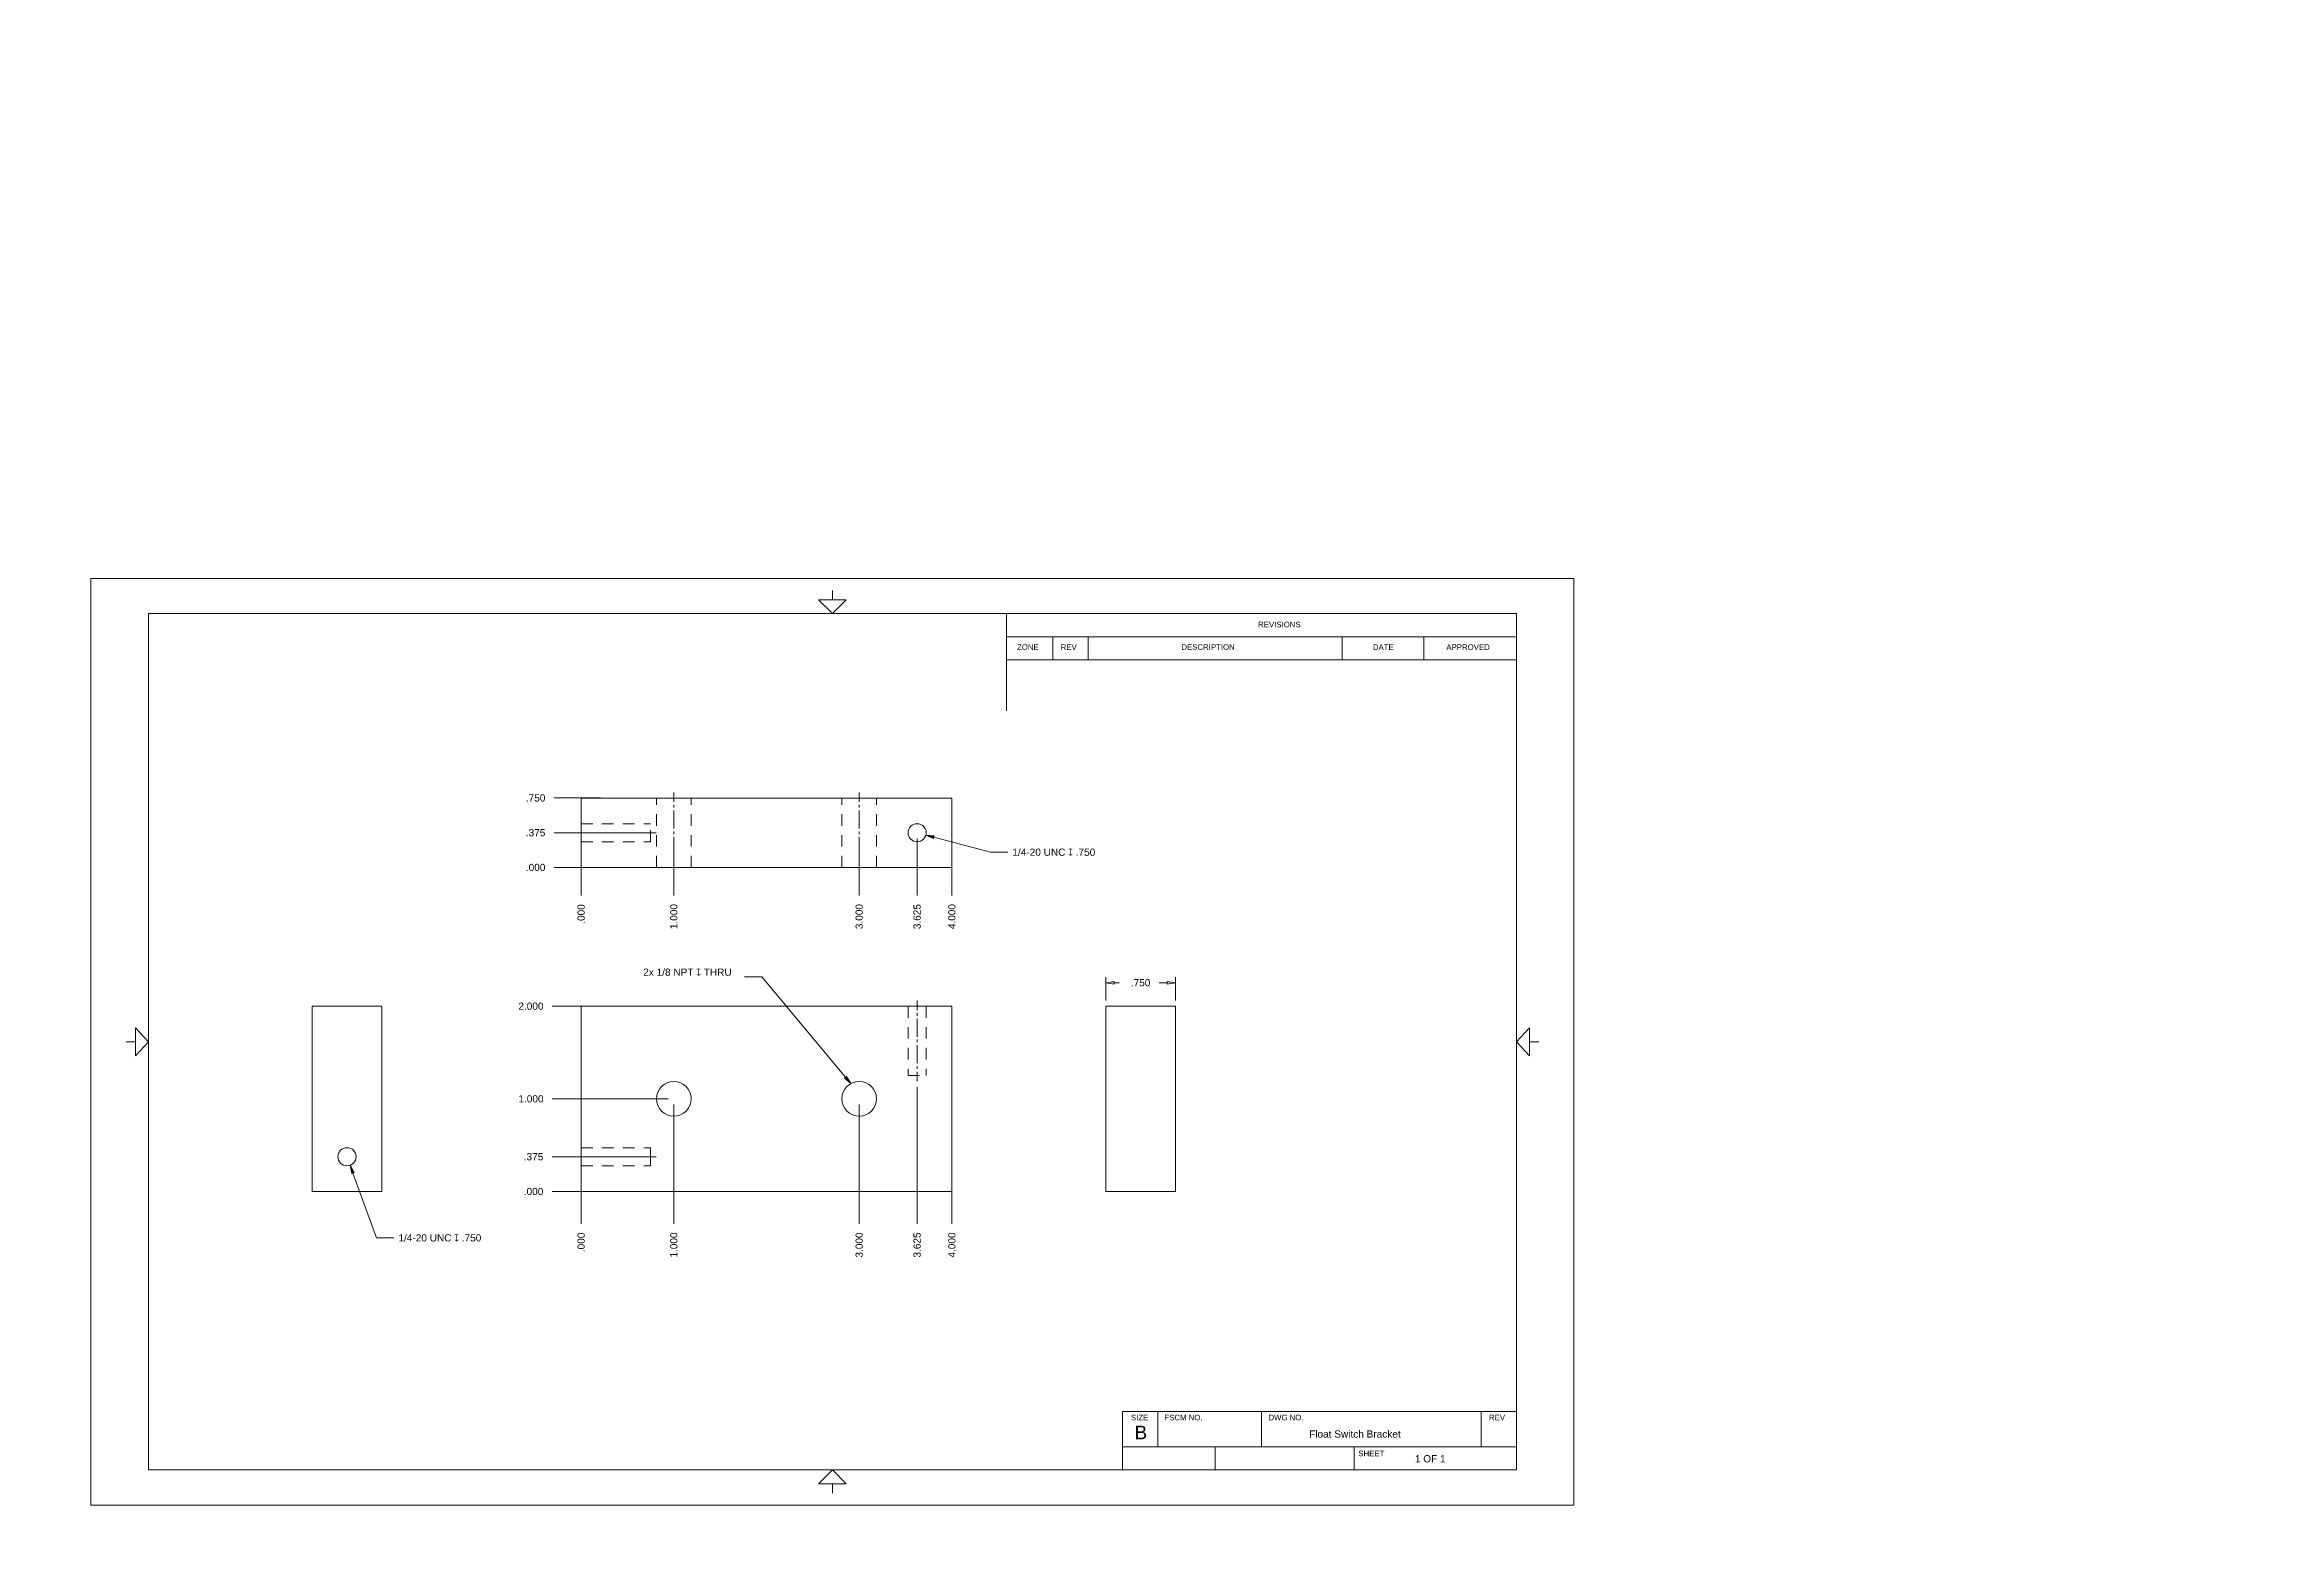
# Model space of a CAD drawing. Header units: inches. Extents: x 0 to 24, y 0 to 16.3.
import ezdxf

# ---------------------------------------------------------------- set-up
doc = ezdxf.new("R2010")
doc.units = ezdxf.units.IN
doc.header["$MEASUREMENT"] = 0
doc.linetypes.add('HIDDEN2', pattern=[0.1875, 0.125, -0.0625])
for name, color, linetype, lineweight in [('CENTER', 204, 'Continuous', 0), ('CONTINUOUS', 7, 'Continuous', 0), ('DIMENSIONS', 7, 'Continuous', 0), ('HIDDEN', 253, 'HIDDEN2', 0), ('VISIBLE', 7, 'Continuous', 0)]:
    doc.layers.add(name, color=color, linetype=linetype, lineweight=lineweight)
doc.dimstyles.get("Standard").update_dxf_attribs({"dimtxt": 0.18, "dimasz": 0.18, "dimexe": 0.18, "dimexo": 0.0625, "dimgap": 0.09, "dimtad": 0, "dimtih": 1, "dimtoh": 1, "dimdec": 4, "dimzin": 0, "dimdsep": 46, "dimtxsty": 'Standard', "dimcen": 0.09, "dimadec": 0, "dimazin": 0, "dimtfac": 1, "dimtdec": 4, "dimtofl": 0, "dimtmove": 0, "dimatfit": 3, "dimfxl": 1, "dimtolj": 1, "dimtzin": 0, "dimarcsym": 0})

# ---------------------------------------------------------------- blocks, each defined once
blk = doc.blocks.new('D1')
at = {"layer": 'DIMENSIONS'}
for p, q in [((5.789, 3.822), (5.789, 4.037)), ((5.789, 4.037), (5.789, 3.787)), ((5.789, 3.787), (5.789, 3.537))]:
    blk.add_line(p, q, dxfattribs=at)
at = {"layer": 'DIMENSIONS', "char_height": 0.07755, "attachment_point": 5, "rotation": 90}
for s, insert in [('{\\fArial|b0|i0|c0|p0;.000}{\\fArial|b0|i0|c0|p0;}', (5.789, 3.335)), ('{\\fArial|b0|i0|c0|p0;}', (5.789, 3.474)), ('{\\fArial|b0|i0|c0|p0;}', (5.789, 3.335)), ('{\\fArial|b0|i0|c0|p0;}', (5.789, 3.335)), ('{\\fArial|b0|i0|c0|p0;}', (5.789, 3.196))]:
    blk.add_mtext(s, dxfattribs=dict(at, insert=insert))
blk = doc.blocks.new('D2')
at = {"layer": 'DIMENSIONS'}
for p, q in [((6.789, 4.822), (6.789, 4.037)), ((6.789, 4.037), (6.789, 3.787)), ((6.789, 3.787), (6.789, 3.537))]:
    blk.add_line(p, q, dxfattribs=at)
at = {"layer": 'DIMENSIONS', "char_height": 0.07755, "attachment_point": 5, "rotation": 90}
for s, insert in [('{\\fArial|b0|i0|c0|p0;1.000}{\\fArial|b0|i0|c0|p0;}', (6.789, 3.307)), ('{\\fArial|b0|i0|c0|p0;}', (6.789, 3.474)), ('{\\fArial|b0|i0|c0|p0;}', (6.789, 3.307)), ('{\\fArial|b0|i0|c0|p0;}', (6.789, 3.307)), ('{\\fArial|b0|i0|c0|p0;}', (6.789, 3.141))]:
    blk.add_mtext(s, dxfattribs=dict(at, insert=insert))
blk = doc.blocks.new('D3')
at = {"layer": 'DIMENSIONS'}
for p, q in [((8.789, 4.822), (8.789, 4.037)), ((8.789, 4.037), (8.789, 3.787)), ((8.789, 3.787), (8.789, 3.537))]:
    blk.add_line(p, q, dxfattribs=at)
at = {"layer": 'DIMENSIONS', "char_height": 0.07755, "attachment_point": 5, "rotation": 90}
for s, insert in [('{\\fArial|b0|i0|c0|p0;3.000}{\\fArial|b0|i0|c0|p0;}', (8.789, 3.307)), ('{\\fArial|b0|i0|c0|p0;}', (8.789, 3.474)), ('{\\fArial|b0|i0|c0|p0;}', (8.789, 3.307)), ('{\\fArial|b0|i0|c0|p0;}', (8.789, 3.307)), ('{\\fArial|b0|i0|c0|p0;}', (8.789, 3.141))]:
    blk.add_mtext(s, dxfattribs=dict(at, insert=insert))
blk = doc.blocks.new('D4')
at = {"layer": 'DIMENSIONS'}
for p, q in [((9.414, 5.012), (9.414, 4.037)), ((9.414, 4.037), (9.414, 3.787)), ((9.414, 3.787), (9.414, 3.537))]:
    blk.add_line(p, q, dxfattribs=at)
at = {"layer": 'DIMENSIONS', "char_height": 0.07755, "attachment_point": 5, "rotation": 90}
for s, insert in [('{\\fArial|b0|i0|c0|p0;3.625}{\\fArial|b0|i0|c0|p0;}', (9.414, 3.307)), ('{\\fArial|b0|i0|c0|p0;}', (9.414, 3.474)), ('{\\fArial|b0|i0|c0|p0;}', (9.414, 3.307)), ('{\\fArial|b0|i0|c0|p0;}', (9.414, 3.307)), ('{\\fArial|b0|i0|c0|p0;}', (9.414, 3.141))]:
    blk.add_mtext(s, dxfattribs=dict(at, insert=insert))
blk = doc.blocks.new('D5')
at = {"layer": 'DIMENSIONS'}
for p, q in [((9.789, 3.822), (9.789, 4.037)), ((9.789, 4.037), (9.789, 3.787)), ((9.789, 3.787), (9.789, 3.537))]:
    blk.add_line(p, q, dxfattribs=at)
at = {"layer": 'DIMENSIONS', "char_height": 0.07755, "attachment_point": 5, "rotation": 90}
for s, insert in [('{\\fArial|b0|i0|c0|p0;4.000}{\\fArial|b0|i0|c0|p0;}', (9.789, 3.307)), ('{\\fArial|b0|i0|c0|p0;}', (9.789, 3.474)), ('{\\fArial|b0|i0|c0|p0;}', (9.789, 3.307)), ('{\\fArial|b0|i0|c0|p0;}', (9.789, 3.307)), ('{\\fArial|b0|i0|c0|p0;}', (9.789, 3.141))]:
    blk.add_mtext(s, dxfattribs=dict(at, insert=insert))
blk = doc.blocks.new('D6')
at = {"layer": 'DIMENSIONS'}
for p, q in [((5.727, 3.884), (5.477, 3.884)), ((5.727, 3.884), (5.977, 3.884)), ((5.977, 3.884), (5.727, 3.884))]:
    blk.add_line(p, q, dxfattribs=at)
at = {"layer": 'DIMENSIONS', "char_height": 0.07755, "attachment_point": 5}
for s, insert in [('{\\fArial|b0|i0|c0|p0;}', (5.137, 3.884)), ('{\\fArial|b0|i0|c0|p0;.000}{\\fArial|b0|i0|c0|p0;}', (5.276, 3.884)), ('{\\fArial|b0|i0|c0|p0;}', (5.276, 3.884)), ('{\\fArial|b0|i0|c0|p0;}', (5.276, 3.884)), ('{\\fArial|b0|i0|c0|p0;}', (5.414, 3.884))]:
    blk.add_mtext(s, dxfattribs=dict(at, insert=insert))
blk = doc.blocks.new('D7')
at = {"layer": 'DIMENSIONS'}
for p, q in [((5.727, 4.259), (5.477, 4.259)), ((5.977, 4.259), (5.727, 4.259)), ((6.537, 4.259), (5.977, 4.259))]:
    blk.add_line(p, q, dxfattribs=at)
at = {"layer": 'DIMENSIONS', "char_height": 0.07755, "attachment_point": 5}
for s, insert in [('{\\fArial|b0|i0|c0|p0;}', (5.137, 4.259)), ('{\\fArial|b0|i0|c0|p0;.375}{\\fArial|b0|i0|c0|p0;}', (5.276, 4.259)), ('{\\fArial|b0|i0|c0|p0;}', (5.276, 4.259)), ('{\\fArial|b0|i0|c0|p0;}', (5.276, 4.259)), ('{\\fArial|b0|i0|c0|p0;}', (5.414, 4.259))]:
    blk.add_mtext(s, dxfattribs=dict(at, insert=insert))
blk = doc.blocks.new('D8')
at = {"layer": 'DIMENSIONS'}
for p, q in [((5.727, 4.884), (5.477, 4.884)), ((5.977, 4.884), (5.727, 4.884)), ((6.727, 4.884), (5.977, 4.884))]:
    blk.add_line(p, q, dxfattribs=at)
at = {"layer": 'DIMENSIONS', "char_height": 0.07755, "attachment_point": 5}
for s, insert in [('{\\fArial|b0|i0|c0|p0;}', (5.081, 4.884)), ('{\\fArial|b0|i0|c0|p0;1.000}{\\fArial|b0|i0|c0|p0;}', (5.248, 4.884)), ('{\\fArial|b0|i0|c0|p0;}', (5.248, 4.884)), ('{\\fArial|b0|i0|c0|p0;}', (5.248, 4.884)), ('{\\fArial|b0|i0|c0|p0;}', (5.414, 4.884))]:
    blk.add_mtext(s, dxfattribs=dict(at, insert=insert))
blk = doc.blocks.new('D9')
at = {"layer": 'DIMENSIONS'}
for p, q in [((5.727, 5.884), (5.477, 5.884)), ((5.727, 5.884), (5.977, 5.884)), ((5.977, 5.884), (5.727, 5.884))]:
    blk.add_line(p, q, dxfattribs=at)
at = {"layer": 'DIMENSIONS', "char_height": 0.07755, "attachment_point": 5}
for s, insert in [('{\\fArial|b0|i0|c0|p0;}', (5.081, 5.884)), ('{\\fArial|b0|i0|c0|p0;2.000}{\\fArial|b0|i0|c0|p0;}', (5.248, 5.884)), ('{\\fArial|b0|i0|c0|p0;}', (5.248, 5.884)), ('{\\fArial|b0|i0|c0|p0;}', (5.248, 5.884)), ('{\\fArial|b0|i0|c0|p0;}', (5.414, 5.884))]:
    blk.add_mtext(s, dxfattribs=dict(at, insert=insert))
blk = doc.blocks.new('D10')
at = {"layer": 'DIMENSIONS'}
for p, q in [((5.789, 7.318), (5.789, 7.58)), ((5.789, 7.58), (5.789, 7.33)), ((5.789, 7.33), (5.789, 7.08))]:
    blk.add_line(p, q, dxfattribs=at)
at = {"layer": 'DIMENSIONS', "char_height": 0.07755, "attachment_point": 5, "rotation": 90}
for s, insert in [('{\\fArial|b0|i0|c0|p0;.000}{\\fArial|b0|i0|c0|p0;}', (5.789, 6.879)), ('{\\fArial|b0|i0|c0|p0;}', (5.789, 7.018)), ('{\\fArial|b0|i0|c0|p0;}', (5.789, 6.879)), ('{\\fArial|b0|i0|c0|p0;}', (5.789, 6.879)), ('{\\fArial|b0|i0|c0|p0;}', (5.789, 6.74))]:
    blk.add_mtext(s, dxfattribs=dict(at, insert=insert))
blk = doc.blocks.new('D11')
at = {"layer": 'DIMENSIONS'}
for p, q in [((6.789, 7.258), (6.789, 7.58)), ((6.789, 7.58), (6.789, 7.33)), ((6.789, 7.33), (6.789, 7.08))]:
    blk.add_line(p, q, dxfattribs=at)
at = {"layer": 'DIMENSIONS', "char_height": 0.07755, "attachment_point": 5, "rotation": 90}
for s, insert in [('{\\fArial|b0|i0|c0|p0;1.000}{\\fArial|b0|i0|c0|p0;}', (6.789, 6.851)), ('{\\fArial|b0|i0|c0|p0;}', (6.789, 7.018)), ('{\\fArial|b0|i0|c0|p0;}', (6.789, 6.851)), ('{\\fArial|b0|i0|c0|p0;}', (6.789, 6.851)), ('{\\fArial|b0|i0|c0|p0;}', (6.789, 6.684))]:
    blk.add_mtext(s, dxfattribs=dict(at, insert=insert))
blk = doc.blocks.new('D12')
at = {"layer": 'DIMENSIONS'}
for p, q in [((8.789, 7.258), (8.789, 7.58)), ((8.789, 7.58), (8.789, 7.33)), ((8.789, 7.33), (8.789, 7.08))]:
    blk.add_line(p, q, dxfattribs=at)
at = {"layer": 'DIMENSIONS', "char_height": 0.07755, "attachment_point": 5, "rotation": 90}
for s, insert in [('{\\fArial|b0|i0|c0|p0;3.000}{\\fArial|b0|i0|c0|p0;}', (8.789, 6.851)), ('{\\fArial|b0|i0|c0|p0;}', (8.789, 7.018)), ('{\\fArial|b0|i0|c0|p0;}', (8.789, 6.851)), ('{\\fArial|b0|i0|c0|p0;}', (8.789, 6.851)), ('{\\fArial|b0|i0|c0|p0;}', (8.789, 6.684))]:
    blk.add_mtext(s, dxfattribs=dict(at, insert=insert))
blk = doc.blocks.new('D13')
at = {"layer": 'DIMENSIONS'}
for p, q in [((9.414, 7.693), (9.414, 7.58)), ((9.414, 7.58), (9.414, 7.33)), ((9.414, 7.33), (9.414, 7.08))]:
    blk.add_line(p, q, dxfattribs=at)
at = {"layer": 'DIMENSIONS', "char_height": 0.07755, "attachment_point": 5, "rotation": 90}
for s, insert in [('{\\fArial|b0|i0|c0|p0;3.625}{\\fArial|b0|i0|c0|p0;}', (9.414, 6.851)), ('{\\fArial|b0|i0|c0|p0;}', (9.414, 7.018)), ('{\\fArial|b0|i0|c0|p0;}', (9.414, 6.851)), ('{\\fArial|b0|i0|c0|p0;}', (9.414, 6.851)), ('{\\fArial|b0|i0|c0|p0;}', (9.414, 6.684))]:
    blk.add_mtext(s, dxfattribs=dict(at, insert=insert))
blk = doc.blocks.new('D14')
at = {"layer": 'DIMENSIONS'}
for p, q in [((9.789, 7.318), (9.789, 7.58)), ((9.789, 7.58), (9.789, 7.33)), ((9.789, 7.33), (9.789, 7.08))]:
    blk.add_line(p, q, dxfattribs=at)
at = {"layer": 'DIMENSIONS', "char_height": 0.07755, "attachment_point": 5, "rotation": 90}
for s, insert in [('{\\fArial|b0|i0|c0|p0;4.000}{\\fArial|b0|i0|c0|p0;}', (9.789, 6.851)), ('{\\fArial|b0|i0|c0|p0;}', (9.789, 7.018)), ('{\\fArial|b0|i0|c0|p0;}', (9.789, 6.851)), ('{\\fArial|b0|i0|c0|p0;}', (9.789, 6.851)), ('{\\fArial|b0|i0|c0|p0;}', (9.789, 6.684))]:
    blk.add_mtext(s, dxfattribs=dict(at, insert=insert))
blk = doc.blocks.new('D15')
at = {"layer": 'DIMENSIONS'}
for p, q in [((5.749, 7.381), (5.499, 7.381)), ((5.727, 7.381), (5.999, 7.381)), ((5.999, 7.381), (5.749, 7.381))]:
    blk.add_line(p, q, dxfattribs=at)
at = {"layer": 'DIMENSIONS', "char_height": 0.07755, "attachment_point": 5}
for s, insert in [('{\\fArial|b0|i0|c0|p0;}', (5.159, 7.381)), ('{\\fArial|b0|i0|c0|p0;.000}{\\fArial|b0|i0|c0|p0;}', (5.298, 7.381)), ('{\\fArial|b0|i0|c0|p0;}', (5.298, 7.381)), ('{\\fArial|b0|i0|c0|p0;}', (5.298, 7.381)), ('{\\fArial|b0|i0|c0|p0;}', (5.436, 7.381))]:
    blk.add_mtext(s, dxfattribs=dict(at, insert=insert))
blk = doc.blocks.new('D16')
at = {"layer": 'DIMENSIONS'}
for p, q in [((5.749, 7.756), (5.499, 7.756)), ((5.999, 7.756), (5.749, 7.756)), ((6.537, 7.756), (5.999, 7.756))]:
    blk.add_line(p, q, dxfattribs=at)
at = {"layer": 'DIMENSIONS', "char_height": 0.07755, "attachment_point": 5}
for s, insert in [('{\\fArial|b0|i0|c0|p0;}', (5.159, 7.756)), ('{\\fArial|b0|i0|c0|p0;.375}{\\fArial|b0|i0|c0|p0;}', (5.298, 7.756)), ('{\\fArial|b0|i0|c0|p0;}', (5.298, 7.756)), ('{\\fArial|b0|i0|c0|p0;}', (5.298, 7.756)), ('{\\fArial|b0|i0|c0|p0;}', (5.436, 7.756))]:
    blk.add_mtext(s, dxfattribs=dict(at, insert=insert))
blk = doc.blocks.new('D17')
at = {"layer": 'DIMENSIONS'}
for p, q in [((5.749, 8.131), (5.499, 8.131)), ((5.727, 8.131), (5.999, 8.131)), ((5.999, 8.131), (5.749, 8.131))]:
    blk.add_line(p, q, dxfattribs=at)
at = {"layer": 'DIMENSIONS', "char_height": 0.07755, "attachment_point": 5}
for s, insert in [('{\\fArial|b0|i0|c0|p0;.750}{\\fArial|b0|i0|c0|p0;}', (5.298, 8.131)), ('{\\fArial|b0|i0|c0|p0;}', (5.159, 8.131)), ('{\\fArial|b0|i0|c0|p0;}', (5.298, 8.131)), ('{\\fArial|b0|i0|c0|p0;}', (5.298, 8.131)), ('{\\fArial|b0|i0|c0|p0;}', (5.436, 8.131))]:
    blk.add_mtext(s, dxfattribs=dict(at, insert=insert))
blk = doc.blocks.new('D18')
h = blk.add_hatch(color=7)
h.paths.add_polyline_path([(12.11, 6.152), (12.2, 6.137), (12.11, 6.122)], flags=0)
h.paths.add_polyline_path([(11.54, 6.122), (11.45, 6.137), (11.54, 6.152)], flags=0)
at = {"layer": 'DIMENSIONS'}
for p, q in [((11.45, 5.947), (11.45, 6.199)), ((11.54, 6.137), (11.596, 6.137)), ((12.11, 6.137), (12.027, 6.137)), ((12.2, 5.947), (12.2, 6.199))]:
    blk.add_line(p, q, dxfattribs=at)
for points in [[(11.45, 6.137), (11.54, 6.152), (11.54, 6.122), (11.45, 6.137)], [(12.2, 6.137), (12.11, 6.122), (12.11, 6.152), (12.2, 6.137)]]:
    blk.add_lwpolyline(points, dxfattribs=at)
at = {"layer": 'DIMENSIONS', "char_height": 0.07755, "attachment_point": 5}
for s, insert in [('{\\fArial|b0|i0|c0|p0;}', (11.687, 6.137)), ('{\\fArial|b0|i0|c0|p0;.750}{\\fArial|b0|i0|c0|p0;}', (11.825, 6.137)), ('{\\fArial|b0|i0|c0|p0;}', (11.825, 6.137)), ('{\\fArial|b0|i0|c0|p0;}', (11.825, 6.137)), ('{\\fArial|b0|i0|c0|p0;}', (11.964, 6.137))]:
    blk.add_mtext(s, dxfattribs=dict(at, insert=insert))
blk = doc.blocks.new('BLOCK14')
at = {"layer": 'CONTINUOUS'}
for p, q in [((16.5, 10.5), (0.5, 10.5)), ((0.5, 10.5), (0.5, 0.5)), ((8.5, 10.37), (8.5, 10.27)), ((16.5, 0.5), (16.5, 10.5)), ((15.88, 10.12), (1.12, 10.12)), ((1.12, 10.12), (1.12, 0.88)), ((10.38, 10.12), (10.38, 9.073)), ((15.88, 0.88), (15.88, 10.12)), ((10.38, 9.87), (15.88, 9.87)), ((10.88, 9.62), (10.88, 9.87)), ((11.26, 9.62), (11.26, 9.87)), ((14, 9.62), (14, 9.87)), ((14.88, 9.62), (14.88, 9.87)), ((10.38, 9.62), (15.88, 9.62)), ((0.88, 5.5), (0.98, 5.5)), ((16.12, 5.5), (16.02, 5.5)), ((11.63, 1.51), (15.88, 1.51)), ((11.63, 0.88), (11.63, 1.51)), ((12.01, 1.13), (12.01, 1.51)), ((13.13, 1.13), (13.13, 1.51)), ((15.5, 1.13), (15.5, 1.51)), ((11.63, 1.13), (15.88, 1.13)), ((12.63, 0.88), (12.63, 1.13)), ((14.13, 0.88), (14.13, 1.13)), ((1.12, 0.88), (15.88, 0.88)), ((8.5, 0.63), (8.5, 0.73)), ((0.5, 0.5), (16.5, 0.5))]:
    blk.add_line(p, q, dxfattribs=at)
for points in [[(8.35, 10.27), (8.65, 10.27), (8.5, 10.12), (8.5, 10.12), (8.35, 10.27)], [(0.98, 5.35), (0.98, 5.65), (1.12, 5.5), (1.12, 5.5), (0.98, 5.35)], [(16.02, 5.35), (16.02, 5.65), (15.88, 5.5), (15.88, 5.5), (16.02, 5.35)], [(8.35, 0.73), (8.65, 0.73), (8.5, 0.88), (8.5, 0.88), (8.35, 0.73)]]:
    blk.add_lwpolyline(points, dxfattribs=at)
for s, insert, char_height, attachment_point in [('{\\fArial|b0|i0|c0|p0;\\C7;REVISIONS}{\\fArial|b0|i0|c0|p0;\\C7;}', (13.093, 10.002), 0.06032, 4), ('{\\fArial|b0|i0|c0|p0;\\C7;ZONE}{\\fArial|b0|i0|c0|p0;\\C7;}', (10.492, 9.759), 0.06032, 4), ('{\\fArial|b0|i0|c0|p0;\\C7;REV}{\\fArial|b0|i0|c0|p0;\\C7;}', (10.963, 9.759), 0.06032, 4), ('{\\fArial|b0|i0|c0|p0;\\C7;DESCRIPTION}{\\fArial|b0|i0|c0|p0;\\C7;}', (12.265, 9.759), 0.06032, 4), ('{\\fArial|b0|i0|c0|p0;\\C7;DATE}{\\fArial|b0|i0|c0|p0;\\C7;}', (14.331, 9.759), 0.06032, 4), ('{\\fArial|b0|i0|c0|p0;\\C7;APPROVED}{\\fArial|b0|i0|c0|p0;\\C7;}', (15.124, 9.759), 0.06032, 4), ('{\\fArial|b0|i0|c0|p0;\\C7;SIZE}{\\fArial|b0|i0|c0|p0;\\C7;}', (11.721, 1.445), 0.06032, 4), ('{\\fArial|b0|i0|c0|p0;\\C7;FSCM NO.}{\\fArial|b0|i0|c0|p0;\\C7;}', (12.082, 1.445), 0.06032, 4), ('{\\fArial|b0|i0|c0|p0;\\C7;DWG NO.}{\\fArial|b0|i0|c0|p0;\\C7;}', (13.204, 1.445), 0.06032, 4), ('{\\fArial|b0|i0|c0|p0;\\C7;REV}{\\fArial|b0|i0|c0|p0;\\C7;}', (15.584, 1.445), 0.06032, 4), ('{\\fArial|b0|i0|c0|p0;\\C7;B}{\\fArial|b0|i0|c0|p0;\\C7;}', (11.76, 1.284), 0.14649, 4), ('{\\fArial|b0|i0|c0|p0;\\C7;Float Switch Bracket}{\\fArial|b0|i0|c0|p0;\\C7;}', (13.644, 1.267), 0.07755, 4), ('{\\fArial|b0|i0|c0|p0;\\C7;SHEET}{\\fArial|b0|i0|c0|p0;\\C7;}', (14.174, 1.057), 0.06032, 4), ('{\\fArial|b0|i0|c0|p0;\\C7;1 OF 1}{\\fArial|b0|i0|c0|p0;\\C7;}', (14.95, 1), 0.07755, 5), ('{\\fArial|b0|i0|c0|p0;\\C7;}', (0.444, 0.59), 0.18096, 4)]:
    blk.add_mtext(s, dxfattribs=dict(at, insert=insert, char_height=char_height, attachment_point=attachment_point))

msp = doc.modelspace()

# ---------------------------------------------------------------- hatches: boundary and pattern name
for points in [[(9.592, 7.6928), (9.5089, 7.7304), (9.5998, 7.7218)], [(8.6523, 5.1271), (8.6984, 5.0484), (8.6292, 5.1079)], [(3.3136, 4.0775), (3.297, 4.1673), (3.3418, 4.0878)]]:
    msp.add_hatch(color=7).paths.add_polyline_path(points, flags=0)

# ---------------------------------------------------------------- linework, layer by layer
at = {"layer": 'CENTER'}
for p, q in [((6.7892, 8.0875), (6.7892, 8.1906)), ((8.7892, 8.0875), (8.7892, 8.1906)), ((6.7892, 8.0275), (6.7892, 8.0575)), ((6.7892, 7.8006), (6.7892, 7.9975)), ((8.7892, 8.0275), (8.7892, 8.0575)), ((8.7892, 7.8006), (8.7892, 7.9975)), ((5.8324, 7.7556), (5.7292, 7.7556)), ((5.8924, 7.7556), (5.8624, 7.7556)), ((6.1192, 7.7556), (5.9224, 7.7556)), ((6.1492, 7.7556), (6.1792, 7.7556)), ((6.2092, 7.7556), (6.4061, 7.7556)), ((6.4361, 7.7556), (6.4661, 7.7556)), ((6.4961, 7.7556), (6.5992, 7.7556)), ((6.7892, 7.7406), (6.7892, 7.7706)), ((6.7892, 7.7106), (6.7892, 7.5138)), ((8.7892, 7.7406), (8.7892, 7.7706)), ((8.7892, 7.7106), (8.7892, 7.5138)), ((6.7892, 7.4838), (6.7892, 7.4538)), ((8.7892, 7.4838), (8.7892, 7.4538)), ((6.7892, 7.4238), (6.7892, 7.3206)), ((8.7892, 7.4238), (8.7892, 7.3206)), ((9.4142, 5.8412), (9.4142, 5.9444)), ((9.4142, 5.7812), (9.4142, 5.8112)), ((9.4142, 5.5544), (9.4142, 5.7512)), ((9.4142, 5.4944), (9.4142, 5.5244)), ((9.4142, 5.4644), (9.4142, 5.2675)), ((9.4142, 5.2375), (9.4142, 5.2075)), ((9.4142, 5.1775), (9.4142, 5.0744)), ((5.8324, 4.2594), (5.7292, 4.2594)), ((5.8924, 4.2594), (5.8624, 4.2594)), ((6.1192, 4.2594), (5.9224, 4.2594)), ((6.1492, 4.2594), (6.1792, 4.2594)), ((6.2092, 4.2594), (6.4061, 4.2594)), ((6.4361, 4.2594), (6.4661, 4.2594)), ((6.4961, 4.2594), (6.5992, 4.2594))]:
    msp.add_line(p, q, dxfattribs=at)
at = {"layer": 'CONTINUOUS'}
for p, q in [((9.5959, 7.7073), (9.5959, 7.7073)), ((9.5959, 7.7073), (10.2053, 7.5454)), ((10.2053, 7.5454), (10.3928, 7.5454)), ((7.7376, 6.2003), (7.5501, 6.2003)), ((8.6408, 5.1175), (7.7376, 6.2003)), ((8.6408, 5.1175), (8.6408, 5.1175)), ((3.3277, 4.0827), (3.3277, 4.0827)), ((3.3277, 4.0827), (3.5815, 3.3839)), ((3.5815, 3.3839), (3.769, 3.3839))]:
    msp.add_line(p, q, dxfattribs=at)
for points in [[(9.5089, 7.7304), (9.5998, 7.7218), (9.592, 7.6928), (9.5089, 7.7304)], [(8.6984, 5.0484), (8.6292, 5.1079), (8.6523, 5.1271), (8.6984, 5.0484)], [(3.297, 4.1673), (3.3418, 4.0878), (3.3136, 4.0775), (3.297, 4.1673)]]:
    msp.add_lwpolyline(points, dxfattribs=at)
at = {"layer": 'HIDDEN'}
for p, q in [((6.6017, 7.3806), (6.6017, 8.1306)), ((6.9767, 7.3806), (6.9767, 8.1306)), ((8.6017, 7.3806), (8.6017, 8.1306)), ((8.9767, 7.3806), (8.9767, 8.1306)), ((5.7892, 7.8536), (6.5392, 7.8536)), ((6.5392, 7.6576), (6.5392, 7.8536)), ((5.7892, 7.6576), (6.5392, 7.6576)), ((9.3162, 5.8844), (9.3162, 5.1344)), ((9.5122, 5.8844), (9.5122, 5.1344)), ((9.3162, 5.1344), (9.5122, 5.1344)), ((5.7892, 4.3574), (6.5392, 4.3574)), ((6.5392, 4.2594), (6.5392, 4.3574)), ((5.7892, 4.1614), (6.5392, 4.1614)), ((6.5392, 4.1614), (6.5392, 4.2594))]:
    msp.add_line(p, q, dxfattribs=at)
at = {"layer": 'VISIBLE'}
for p, q in [((5.7892, 8.1306), (5.7892, 7.3806)), ((9.7892, 8.1306), (5.7892, 8.1306)), ((9.7892, 8.1306), (9.7892, 7.3806)), ((5.7892, 7.3806), (9.7892, 7.3806)), ((2.8885, 5.8844), (2.8885, 3.8844)), ((2.8885, 5.8844), (3.6385, 5.8844)), ((3.6385, 3.8844), (3.6385, 5.8844)), ((5.7892, 5.8844), (9.7892, 5.8844)), ((5.7892, 3.8844), (5.7892, 5.8844)), ((9.7892, 5.8844), (9.7892, 3.8844)), ((11.4504, 5.8844), (11.4504, 3.8844)), ((12.2004, 5.8844), (11.4504, 5.8844)), ((12.2004, 3.8844), (12.2004, 5.8844)), ((2.8885, 3.8844), (3.6385, 3.8844)), ((9.7892, 3.8844), (5.7892, 3.8844)), ((12.2004, 3.8844), (11.4504, 3.8844))]:
    msp.add_line(p, q, dxfattribs=at)
for centre, radius in [((9.4142, 7.7556), 0.098), ((6.7892, 4.8844), 0.1875), ((8.7892, 4.8844), 0.1875), ((3.2635, 4.2594), 0.098)]:
    msp.add_circle(centre, radius, dxfattribs=at)

# ---------------------------------------------------------------- block references
at = {"layer": 'CONTINUOUS'}
msp.add_blockref('BLOCK14', (0, 0), dxfattribs=at)

# ---------------------------------------------------------------- texts
at = {"layer": 'CONTINUOUS', "char_height": 0.0775537}
for s, insert, attachment_point in [('{\\fArial|b0|i0|c0|p0;\\C7;1/4-20 UNC }{\\fAlibre Symbols|b0|i0|c0|p0;\\C7;x}{\\fArial|b0|i0|c0|p0;\\C7; .750}{\\fArial|b0|i0|c0|p0;\\C7;}', (10.442, 7.5454), 4), ('{\\fArial|b0|i0|c0|p0;\\C7;2x 1/8 NPT }{\\fAlibre Symbols|b0|i0|c0|p0;\\C7;x}{\\fArial|b0|i0|c0|p0;\\C7; THRU}{\\fArial|b0|i0|c0|p0;\\C7;}', (6.4592, 6.2901), 1), ('{\\fArial|b0|i0|c0|p0;\\C7;1/4-20 UNC }{\\fAlibre Symbols|b0|i0|c0|p0;\\C7;x}{\\fArial|b0|i0|c0|p0;\\C7; .750}{\\fArial|b0|i0|c0|p0;\\C7;}', (3.8182, 3.3839), 4)]:
    msp.add_mtext(s, dxfattribs=dict(at, insert=insert, attachment_point=attachment_point))

# ---------------------------------------------------------------- dimensions: what is measured, and where the dimension line sits
at = {"layer": 'DIMENSIONS'}
for feature_location, offset, origin, picture, middle, turn in [((5.7892, 8.1306), (7.2976, 8.1306), (5.7892, 7.3806), 'D17', (13.0868, 16.2612), 360), ((6.5992, 7.7556), (6.4876, 8.1306), (5.7892, 7.3806), 'D16', (13.0868, 15.8862), 360), ((5.7892107475, 7.3806199727), (7.2975737241, 8.1306199727), (5.7892107475, 7.3806199727), 'D15', (13.0867844717, 15.5112399454), 360), ((5.7892107475, 7.3806199727), (7.7892107475, 7.628617358), (5.7892107475, 7.3806199727), 'D10', (13.5784214951, 15.0092373307), 90), ((6.7892, 7.3206), (7.7892, 7.6608), (5.7892, 7.3806), 'D11', (14.5784, 14.9815), 90), ((8.7892, 7.3206), (7.7892, 7.6608), (5.7892, 7.3806), 'D12', (16.5784, 14.9815), 90), ((9.4142, 7.7556), (7.7892, 7.2258), (5.7892, 7.3806), 'D13', (17.2034, 14.9815), 90), ((9.7892107475, 7.3806199727), (7.7892107475, 7.6008395796), (5.7892107475, 7.3806199727), 'D14', (17.5784214951, 14.9814595523), 90), ((5.7892, 5.8844), (7.2478, 4.8844), (5.7892, 3.8844), 'D9', (13.037, 10.7687), 360), ((6.7892, 4.8844), (6.2478, 4.8844), (5.7892, 3.8844), 'D8', (13.037, 9.7687), 360), ((6.5992, 4.2594), (6.4656, 4.8844), (5.7892, 3.8844), 'D7', (13.0648, 9.1437), 360), ((5.7892107475, 3.8843727337), (7.2755650235, 4.8843727337), (5.7892107475, 3.8843727337), 'D6', (13.064775771, 8.7687454674), 360), ((5.7892107475, 3.8843727337), (7.7892107475, 4.33527663), (5.7892107475, 3.8843727337), 'D1', (13.5784214951, 8.2196493637), 90), ((6.7892, 4.8844), (7.7892, 3.3075), (5.7892, 3.8844), 'D2', (14.5784, 8.1919), 90), ((8.7892, 4.8844), (7.7892, 3.3075), (5.7892, 3.8844), 'D3', (16.5784, 8.1919), 90), ((9.4142, 5.0744), (7.7892, 3.1175), (5.7892, 3.8844), 'D4', (17.2034, 8.1919), 90), ((9.7892107475, 3.8843727337), (7.7892107475, 4.3074988515), (5.7892107475, 3.8843727337), 'D5', (17.5784214951, 8.1918715852), 90)]:
    dim = msp.add_ordinate_dim(feature_location=feature_location, offset=offset, dtype=0, origin=origin, dimstyle='Standard', override={"dimtxt": 0.098408, "dimtad": 0, "dimdec": 3, "dimzin": 0, "dimse1": 0, "dimse2": 0, "dimsd1": 0, "dimsd2": 0, "dimadec": 3, "dimazin": 0, "dimtol": 0, "dimlim": 0, "dimtp": 0, "dimtm": 0, "dimtdec": 3}, dxfattribs=at)
    dim.commit()
    dim.dimension.update_dxf_attribs({"geometry": picture, "text_midpoint": middle, "text_rotation": turn})
dim = msp.add_linear_dim(base=(0, 0), p1=(12.2004, 5.8844), p2=(11.4504, 5.8844), angle=180, dimstyle='Standard', override={"dimtxt": 0.098408, "dimtad": 0, "dimdec": 3, "dimzin": 0, "dimse1": 0, "dimse2": 0, "dimsd1": 0, "dimsd2": 0, "dimadec": 3, "dimazin": 0, "dimtol": 0, "dimlim": 0, "dimtp": 0, "dimtm": 0, "dimtdec": 3}, dxfattribs=at)
dim.commit()
dim.dimension.update_dxf_attribs({"geometry": 'D18', "text_midpoint": (24.0258, 11.0209), "text_rotation": 180})

doc.saveas('drawing.dxf')
